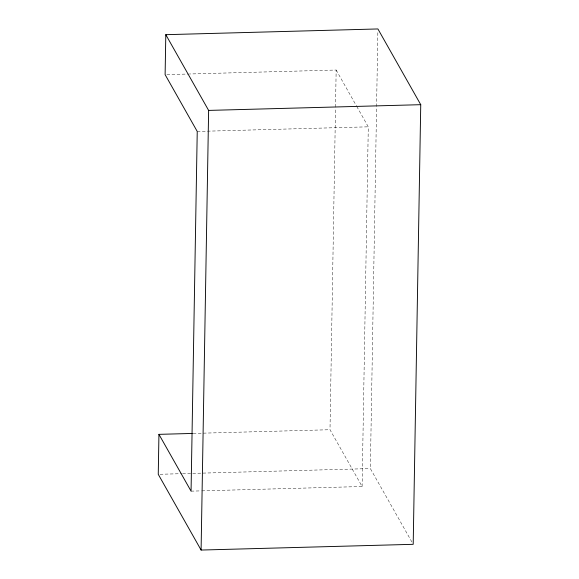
<?xml version="1.0" encoding="UTF-8"?>
<svg xmlns="http://www.w3.org/2000/svg" width="579" height="579" viewBox="0 0 579 579"><rect width="100%" height="100%" fill="white"/><g stroke="black" fill="none" stroke-linecap="round" stroke-linejoin="round"><path stroke-width="0.43" stroke-dasharray="2.9 2.17" d="M201.868 490.854L362.114 486.519L329.994 429.727L335.509 107.983M335.523 107.079L336.16 70.03L189.42 73.989M362.114 486.519L368.287 126.823L356.845 106.594M411.872 541.973L370.357 468.577L376.56 107.484M376.574 106.587L377.863 31.657M166.918 74.597L188.522 74.018M197.236 131.447L368.287 126.823M193.154 433.425L329.994 429.727M160.065 474.266L181.726 473.68M182.624 473.658L370.357 468.577M191.063 491.144L200.971 490.876M336.16 70.03L356.403 105.819"/><path stroke-width="0.87" d="M158.943 434.351L158.255 474.317L201.094 550.05L413.196 544.318L420.745 104.683L377.906 28.95L165.804 34.682L165.116 74.648L197.236 131.447L191.063 491.144L158.943 434.351L192.25 433.447M201.094 550.05L208.628 110.408L165.804 34.682M208.628 110.408L420.745 104.683"/></g></svg>
